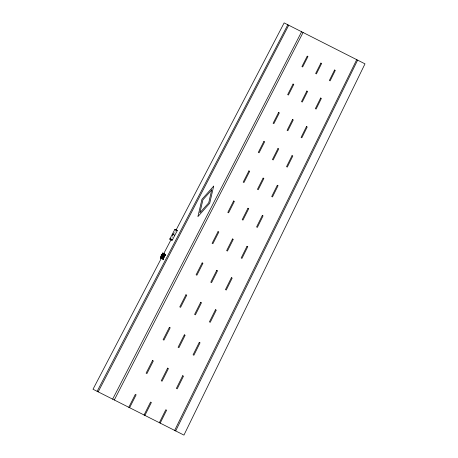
<?xml version="1.0" encoding="UTF-8"?>
<svg xmlns="http://www.w3.org/2000/svg" width="458" height="458" viewBox="0 0 458 458"><rect width="100%" height="100%" fill="white"/><g stroke="black" fill="none" stroke-linecap="round" stroke-linejoin="round"><path stroke-width="0.34" stroke-dasharray="2.29 1.72" d="M171.716 238.4L172.706 236.5M174.361 233.328L175.351 231.427"/><path stroke-width="0.69" d="M161.909 255.867L161.445 255.089M163.769 254.745L164.33 254.946M161.577 255.243L161.239 254.934L161.388 255.953M161.29 255.553L161.451 255.885M162.413 255.106L161.966 256.016L161.491 255.913M161.588 255.129L161.182 255.215M162.035 255.753L161.611 256.234M162.126 256.343L161.622 256.417L162.189 256.703M176.061 229.956L177.194 230.752L172.231 240.273L169.821 239.036L170.777 239.563C169.071 238.097 174.04 241.103 170.771 239.534M161.245 255.009L162.636 255.833M175.677 430.932L357.641 60.13M174.647 430.411L356.725 59.666M159.355 422.705L165.785 409.761L166.609 410.179L160.186 423.118M144.07 414.994L150.556 402.084L151.38 402.496L144.894 415.412M128.772 407.282L135.322 394.401L136.146 394.813L129.603 407.7M114.305 399.983L303.076 32.489M112.651 399.153L301.604 31.745M97.148 391.332L287.819 24.761M98.184 391.853L288.74 25.23M169.826 239.053L174.79 229.515L175.809 229.464L176.988 230.54M160.821 257.699L160.495 257.614L162.813 253.079L163.254 253.411L162.813 253.079M162.865 253.2L165.601 254.871L163.054 253.274L160.569 257.969L162.922 253.371L164.113 254.024M160.941 257.843L160.581 257.579L163.329 259.234L160.913 257.963M163.042 253.503L163.128 253.663M172.288 235.801L173.542 233.397M161.004 257.688L161.617 256.411M162.029 255.524L161.605 256.222M163.254 253.411L162.83 253.142L160.54 257.539M161.353 257.413L163.214 253.995L161.353 257.413L163.334 258.621L165.126 255.186L163.151 253.967M161.016 258.192L161.766 258.518M161.462 258.049L93.014 389.248L183.944 435.1L364.986 63.851L284.143 22.9L176.009 230.162M162.418 256.171L161.548 257.837L163.58 253.944M162.996 255.06L171.052 239.666M171.315 239.551L171.183 239.82M176.13 229.773L176.296 230.082L175.546 229.676M161.748 258.564L162.35 257.407M171.927 239.866L171.189 239.425M163.037 259.073L163.454 258.993L160.861 257.362M163.329 259.234L163.369 258.902M165.315 255.06L165.327 254.705M161.262 255.467L161.571 255.226M161.331 255.627L162.212 256.331M170.914 239.391L171.011 239.723M162.103 256.371L163.792 257.505M161.445 255.077L161.823 255.249M163.048 253.52L165.567 254.848L162.951 253.595M174.796 229.544L175.42 229.796M164.64 254.608L162.619 258.495M164.8 254.711L162.779 258.593M162.876 253.555L165.475 255.112M176.233 230.071L177.194 230.752M175.929 230.168L176.92 230.672M172.912 234.593C171.189 233.219 176.09 235.91 174.114 235.2M171.435 239.402L170.582 239.185M170.084 238.962L172.071 239.963M163.414 254.453L162.802 254.127L162.321 255.072L162.928 255.381M161.64 255.438L162.51 255.879M161.325 255.507L161.611 255.656M161.731 256.137L161.388 255.942M160.987 257.625L161.554 257.917M160.964 257.802L160.495 257.614M163.266 259.262L160.632 257.946M161.6 257.322L163.334 258.386L164.926 255.335L163.197 254.259M161.508 257.39L163.323 258.507M162.035 256.48L163.769 257.551M163.558 257.951L161.823 256.886L163.54 257.986M162.504 255.581L164.256 256.623M162.269 256.028L164.021 257.058M162.968 254.7L164.714 255.736M162.733 255.146L164.485 256.182M163.22 254.11L165.029 255.238M170.903 239.305L170.949 239.689M176.21 229.664L176.233 230.134M211.71 189.915L208.739 202.779L199.888 212.775L202.905 199.825L211.71 189.915M213.663 186.137L209.712 203.272L197.902 216.617L201.932 199.339L213.663 186.137M182.69 375.737L176.393 388.418L177.206 388.831L183.503 376.15L182.69 375.737M199.253 342.401L193.081 354.824L193.889 355.231L200.06 342.807L199.253 342.401M215.483 309.723L209.432 321.9L210.233 322.306L216.285 310.123L215.483 309.723M231.399 277.691L225.468 289.628L226.258 290.029L232.189 278.092L231.399 277.691M246.999 246.284L241.183 257.991L241.967 258.386L247.778 246.679L246.999 246.284M262.297 215.489L256.594 226.968L257.373 227.363L263.075 215.878L262.297 215.489M277.302 185.278L271.709 196.539L272.481 196.929L278.075 185.667L277.302 185.278M292.027 155.646L286.536 166.695L287.303 167.078L292.788 156.029L292.027 155.646M306.471 126.568L301.089 137.406L301.845 137.789L307.226 126.952L306.471 126.568M320.646 98.035L315.362 108.672L316.112 109.05L321.396 98.407L320.646 98.035M334.563 70.022L329.376 80.465L330.115 80.843L335.302 70.395L334.563 70.022M167.611 368.135L161.256 380.781L162.075 381.193L168.429 368.541L167.611 368.135M184.328 334.867L178.099 347.261L178.912 347.674L185.135 335.273L184.328 334.867M200.713 302.263L194.604 314.411L195.406 314.818L201.509 302.669L200.713 302.263M216.771 270.306L210.783 282.214L211.579 282.615L217.561 270.701L216.771 270.306M232.515 238.967L226.647 250.646L227.431 251.041L233.299 239.362L232.515 238.967M247.955 208.241L242.202 219.691L242.98 220.086L248.734 208.63L247.955 208.241M263.104 178.099L257.459 189.331L258.226 189.721L263.871 178.488L263.104 178.099M277.96 148.529L272.424 159.55L273.186 159.939L278.722 148.913L277.96 148.529M292.536 119.515L287.103 130.33L287.859 130.713L293.292 119.899L292.536 119.515M306.843 91.045L301.513 101.659L302.263 102.037L307.593 91.423L306.843 91.045M320.886 63.095L315.654 73.515L316.392 73.893L321.625 63.473L320.886 63.095M152.537 360.526L146.119 373.144L146.938 373.562L153.35 360.938L152.537 360.526M169.403 327.333L163.117 339.704L163.93 340.111L170.21 327.739L169.403 327.333M185.937 294.803L179.776 306.923L180.578 307.329L186.738 295.204L185.937 294.803M202.144 262.915L196.104 274.8L196.9 275.201L202.934 263.316L202.144 262.915M218.031 231.651L212.111 243.301L212.896 243.696L218.815 232.046L218.031 231.651M233.614 200.988L227.809 212.415L228.588 212.81L234.393 201.383L233.614 200.988M248.9 170.914L243.204 182.124L243.971 182.513L249.667 171.303L248.9 170.914M263.894 141.413L258.301 152.411L259.068 152.795L264.655 141.797L263.894 141.413M278.601 112.468L273.117 123.254L273.873 123.637L279.357 112.845L278.601 112.468M293.04 84.054L287.658 94.646L288.408 95.029L293.79 84.432L293.04 84.054M307.215 56.174L301.931 66.57L302.669 66.942L307.953 56.546L307.215 56.174M163.42 253.846L161.388 257.74L163.42 253.846"/></g></svg>
